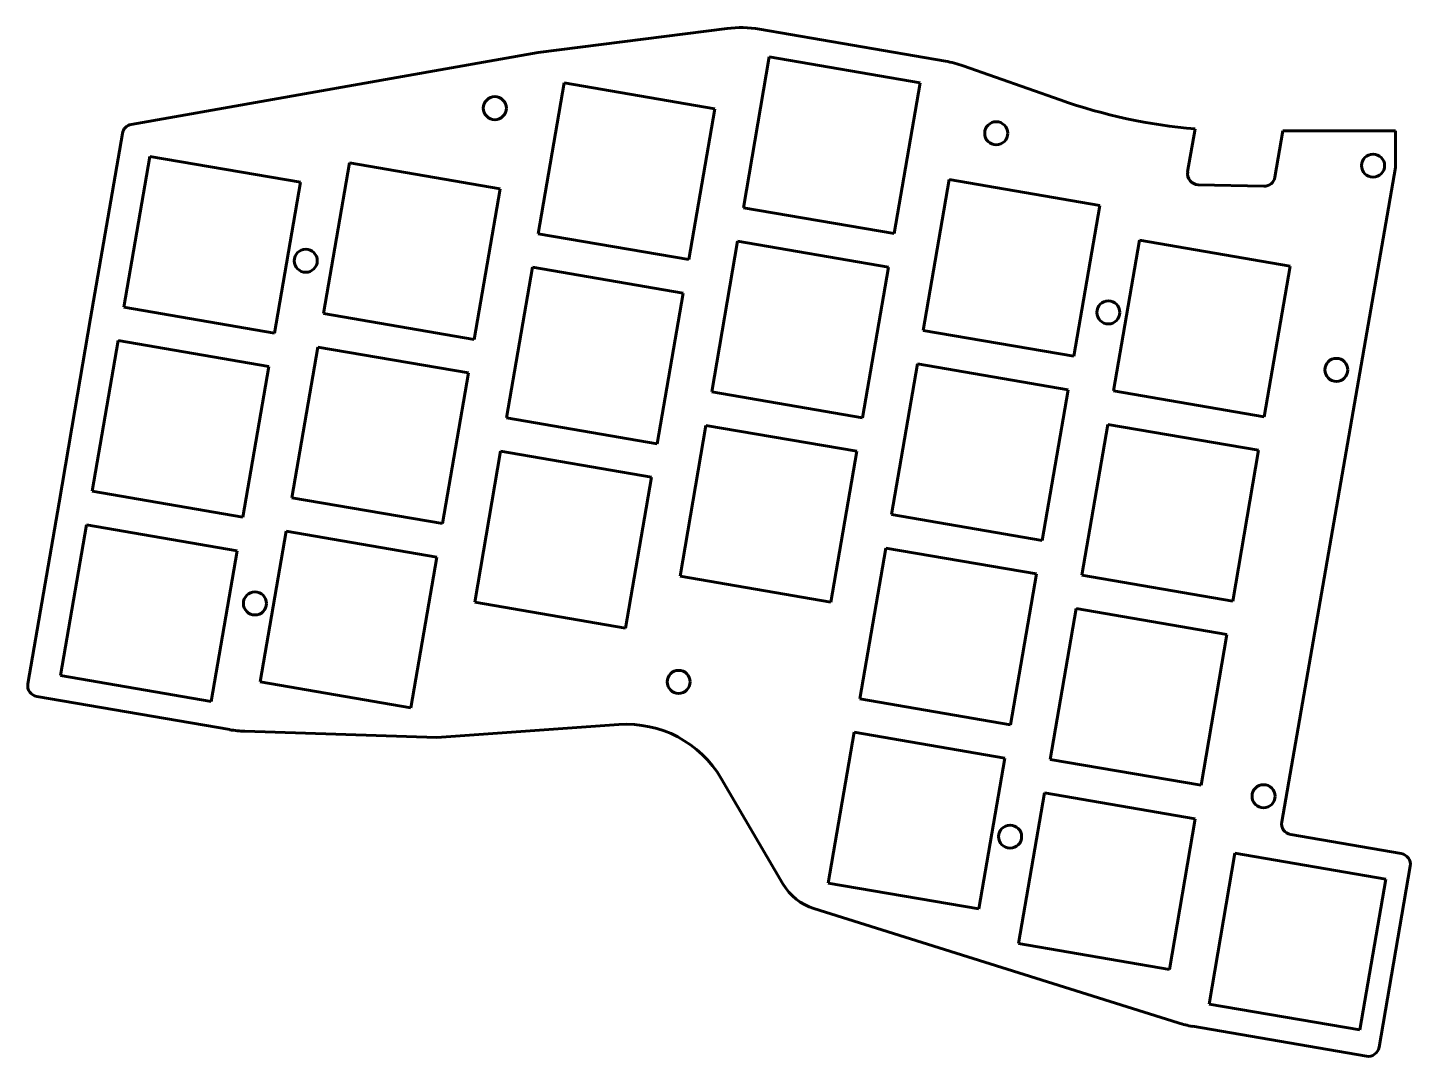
# Model space of a CAD drawing. Header units: millimetres. Extents: x -134 to -8, y -8 to 86.
import ezdxf

# ---------------------------------------------------------------- set-up
doc = ezdxf.new("R2010")
doc.units = ezdxf.units.MM
doc.linetypes.add('K5LT32768', pattern=[0])

# ---------------------------------------------------------------- blocks, each defined once
blk = doc.blocks.new('U0')
at = {"color": 143, "linetype": 'K5LT32768', "lineweight": 60, "true_color": 0x33acca}
for p, q in [((-112.56, 26.34), (-110.19, 40.08)), ((-110.19, 40.08), (-96.45, 37.72)), ((-96.45, 37.72), (-98.81, 23.97)), ((-98.81, 23.97), (-112.56, 26.34))]:
    blk.add_line(p, q, dxfattribs=at)

msp = doc.modelspace()

# ---------------------------------------------------------------- linework, layer by layer
at = {"color": 143, "linetype": 'K5LT32768', "lineweight": 60, "true_color": 0x33acca}
for p, q in [((-69.98, 85.95), (-87.22, 83.77)), ((-50.06, 82.96), (-67.03, 85.88)), ((-87.22, 83.77), (-124.31, 77.19)), ((-68.49, 69.6), (-66.13, 83.35)), ((-66.13, 83.35), (-52.38, 80.98)), ((-39.61, 79.44), (-48.44, 82.54)), ((-87.21, 67.23), (-84.85, 80.98)), ((-84.85, 80.98), (-71.1, 78.62)), ((-52.38, 80.98), (-54.74, 67.24)), ((-71.1, 78.62), (-73.47, 64.87)), ((-125.12, 76.38), (-128.02, 59.53)), ((-27.98, 72.87), (-27.3, 76.79)), ((-20.03, 72.39), (-19.3, 76.6)), ((-9.02, 76.6), (-19.3, 76.6)), ((-9.02, 73.44), (-9.02, 76.6)), ((-124.99, 60.54), (-122.63, 74.28)), ((-122.63, 74.28), (-108.88, 71.92)), ((-106.78, 59.94), (-104.42, 73.69)), ((-104.42, 73.69), (-90.67, 71.33)), ((-19.4, 13.58), (-9.03, 73.26)), ((-108.88, 71.92), (-111.25, 58.17)), ((-52.1, 58.41), (-49.74, 72.16)), ((-49.74, 72.16), (-35.99, 69.8)), ((-90.67, 71.33), (-93.03, 57.58)), ((-27.01, 71.7), (-21.03, 71.56)), ((-54.74, 67.24), (-68.49, 69.6)), ((-35.99, 69.8), (-38.35, 56.05)), ((-73.47, 64.87), (-87.21, 67.23)), ((-71.38, 52.79), (-69.02, 66.54)), ((-69.02, 66.54), (-55.27, 64.18)), ((-34.74, 52.89), (-32.37, 66.64)), ((-32.37, 66.64), (-18.62, 64.28)), ((-90.1, 50.43), (-87.74, 64.18)), ((-87.74, 64.18), (-73.99, 61.82)), ((-55.27, 64.18), (-57.63, 50.43)), ((-18.62, 64.28), (-20.99, 50.53)), ((-73.99, 61.82), (-76.35, 48.07)), ((-111.25, 58.17), (-124.99, 60.54)), ((-128.02, 59.53), (-129.46, 51.13)), ((-93.03, 57.58), (-106.78, 59.94)), ((-38.35, 56.05), (-52.1, 58.41)), ((-127.88, 43.73), (-125.52, 57.48)), ((-125.52, 57.48), (-111.77, 55.12)), ((-109.67, 43.14), (-107.31, 56.89)), ((-107.31, 56.89), (-93.56, 54.53)), ((-111.77, 55.12), (-114.13, 41.37)), ((-93.56, 54.53), (-95.92, 40.78)), ((-54.99, 41.61), (-52.63, 55.36)), ((-52.63, 55.36), (-38.88, 52.99)), ((-38.88, 52.99), (-41.24, 39.24)), ((-57.63, 50.43), (-71.38, 52.79)), ((-20.99, 50.53), (-34.74, 52.89)), ((-129.46, 51.13), (-130.9, 42.72)), ((-76.35, 48.07), (-90.1, 50.43)), ((-74.27, 35.99), (-71.91, 49.74)), ((-71.91, 49.74), (-58.16, 47.38)), ((-37.62, 36.09), (-35.26, 49.83)), ((-35.26, 49.83), (-21.51, 47.47)), ((-92.99, 33.63), (-90.63, 47.38)), ((-90.63, 47.38), (-76.88, 45.01)), ((-58.16, 47.38), (-60.52, 33.63)), ((-21.51, 47.47), (-23.87, 33.72)), ((-76.88, 45.01), (-79.24, 31.26)), ((-114.13, 41.37), (-127.88, 43.73)), ((-95.92, 40.78), (-109.67, 43.14)), ((-130.9, 42.72), (-133.75, 26.17)), ((-130.77, 26.93), (-128.41, 40.68)), ((-128.41, 40.68), (-114.66, 38.31)), ((-41.24, 39.24), (-54.99, 41.61)), ((-114.66, 38.31), (-117.02, 24.57)), ((-57.88, 24.8), (-55.51, 38.55)), ((-55.51, 38.55), (-41.76, 36.19)), ((-60.52, 33.63), (-74.27, 35.99)), ((-41.76, 36.19), (-44.13, 22.44)), ((-23.87, 33.72), (-37.62, 36.09)), ((-79.24, 31.26), (-92.99, 33.63)), ((-40.51, 19.28), (-38.15, 33.03)), ((-38.15, 33.03), (-24.4, 30.67)), ((-24.4, 30.67), (-26.76, 16.92)), ((-117.02, 24.57), (-130.77, 26.93)), ((-132.93, 25.01), (-115.33, 21.99)), ((-44.13, 22.44), (-57.88, 24.8)), ((-113.96, 21.85), (-96.44, 21.28)), ((-96.44, 21.28), (-79.85, 22.45)), ((-60.76, 8), (-58.4, 21.75)), ((-58.4, 21.75), (-44.65, 19.39)), ((-44.65, 19.39), (-47.01, 5.64)), ((-26.76, 16.92), (-40.51, 19.28)), ((-70.51, 17.53), (-64.89, 7.92)), ((-43.4, 2.48), (-41.03, 16.23)), ((-41.03, 16.23), (-27.29, 13.86)), ((-27.29, 13.86), (-29.65, 0.12)), ((-18.58, 12.42), (-8.5, 10.69)), ((-26.03, -3.04), (-23.67, 10.71)), ((-23.67, 10.71), (-9.92, 8.34)), ((-10.52, -6.98), (-7.69, 9.53)), ((-47.01, 5.64), (-60.76, 8)), ((-9.92, 8.34), (-12.28, -5.4)), ((-62.07, 5.67), (-28.84, -4.76)), ((-29.65, 0.12), (-43.4, 2.48)), ((-12.28, -5.4), (-26.03, -3.04)), ((-27.53, -5.07), (-11.68, -7.8))]:
    msp.add_line(p, q, dxfattribs=at)
for centre in [(-91.16, 78.68), (-45.44, 76.39), (-11.07, 73.44), (-108.4, 64.76), (-35.21, 60.05), (-14.42, 54.81), (-113.04, 33.5), (-74.4, 26.35), (-21.06, 15.92), (-44.17, 12.23)]:
    msp.add_circle(centre, 1.05, dxfattribs=at)
for centre, radius, start, end in [((-68.73, 76.03), 10, 80.2522, 97.1988), ((-51.76, 73.11), 10, 70.6181, 80.2481), ((-23.01, 126.6), 50, 250.6184, 265.0802), ((-124.14, 76.21), 1, 100.0189, 170.231), ((-10.02, 73.44), 1, 350.1459, 0), ((-26.99, 72.7), 1, 170.25, 268.6806), ((-21.01, 72.56), 1, 268.6806, 350.25), ((-132.76, 26), 1, 170.2613, 260.2344), ((-113.64, 31.84), 10, 260.249, 268.1338), ((-79.14, 12.48), 10, 30.3421, 94.0507), ((-18.42, 13.41), 1, 170.1459, 260.25), ((-8.67, 9.7), 1, 350.25, 80.25), ((-60.57, 10.44), 5, 210.3415, 252.5745), ((-25.84, 4.78), 10, 252.5714, 260.2493), ((-11.51, -6.81), 1, 260.2502, 350.25)]:
    msp.add_arc(centre, radius, start, end, dxfattribs=at)

# ---------------------------------------------------------------- block references
msp.add_blockref('U0', (0, 0))

doc.saveas('drawing.dxf')
